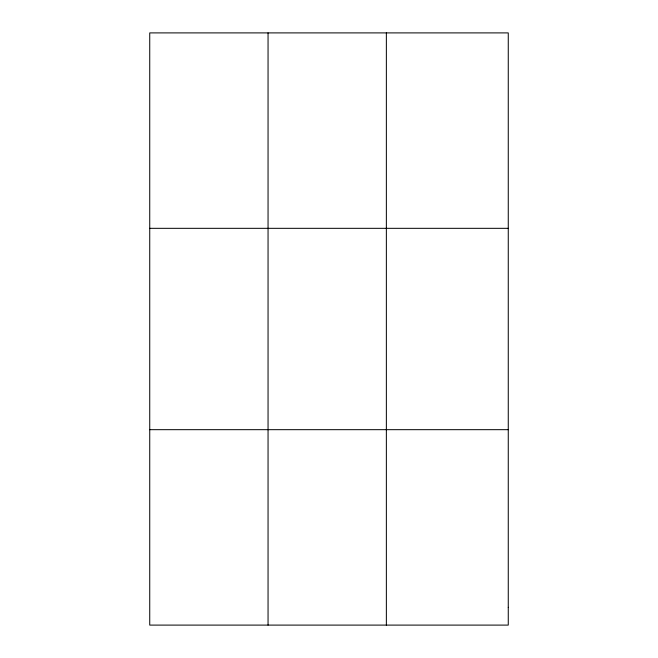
<?xml version="1.0" encoding="UTF-8"?>
<svg xmlns="http://www.w3.org/2000/svg" width="658" height="658" viewBox="0 0 658 658"><rect width="100%" height="100%" fill="white"/><g stroke="black" fill="none" stroke-linecap="round" stroke-linejoin="round"><path stroke-width="0.99" d="M268.053 625.1L268.053 32.9M386.361 625.1L386.361 32.9M149.736 228.326L508.264 228.326M149.736 429.674L508.264 429.674M508.264 607.334L508.264 625.1L149.736 625.1L149.736 32.9L508.264 32.9L508.264 607.334"/></g></svg>
